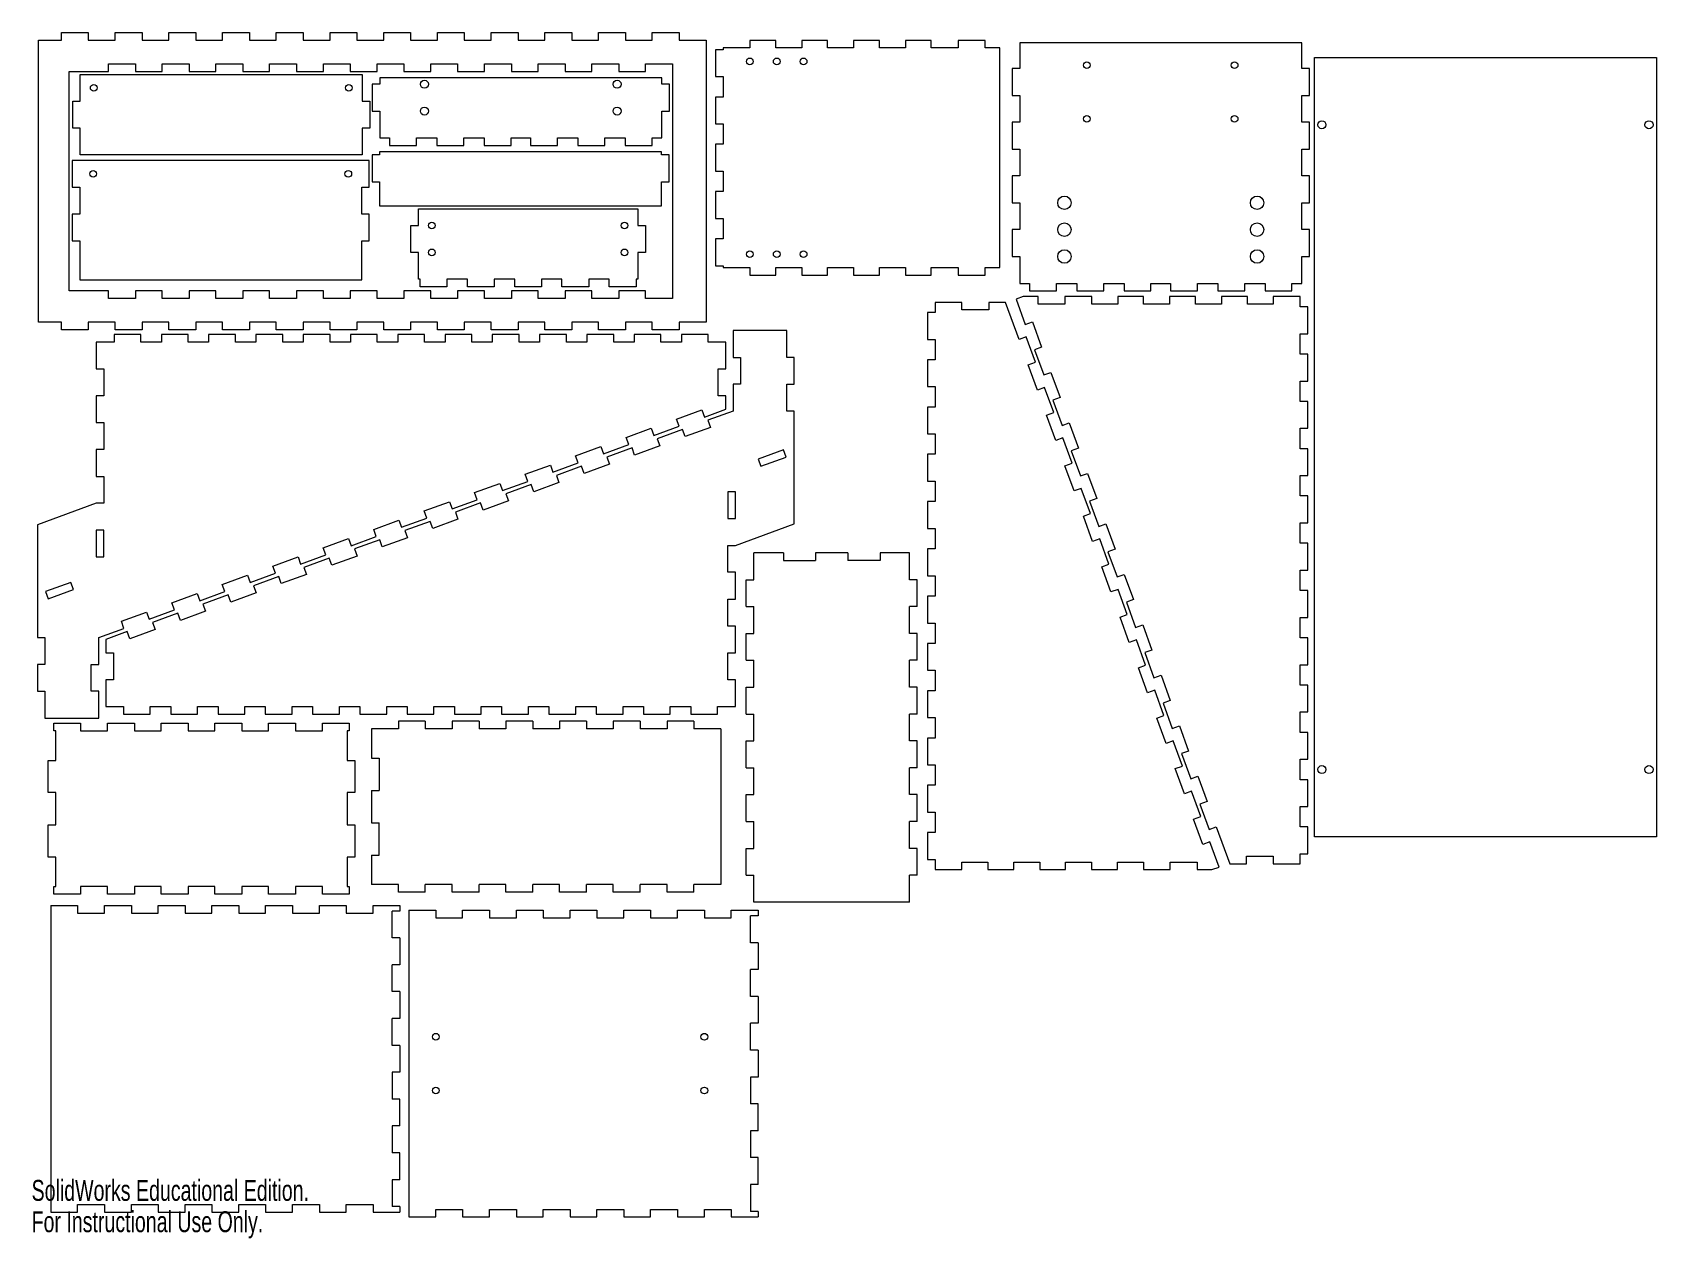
# Model space of a CAD drawing. Header units: millimetres. Extents: x 0 to 605, y 0 to 449.
import ezdxf

# ---------------------------------------------------------------- set-up
doc = ezdxf.new("R2010")
doc.units = ezdxf.units.MM
doc.styles.add('SLDTEXTSTYLE0', font='TXT', dxfattribs={"width": 0.7})

msp = doc.modelspace()

# ---------------------------------------------------------------- linework, layer by layer
at = {"color": 1, "linetype": 'Continuous', "lineweight": 0}
for p, q in [((11.11, 446), (11.11, 448.83)), ((11.11, 448.83), (21.11, 448.83)), ((21.11, 448.83), (21.11, 446)), ((31.11, 446), (31.11, 448.83)), ((31.11, 448.83), (41.11, 448.83)), ((41.11, 448.83), (41.11, 446)), ((51.11, 446), (51.11, 448.83)), ((51.11, 448.83), (61.11, 448.83)), ((61.11, 448.83), (61.11, 446)), ((71.11, 446), (71.11, 448.83)), ((71.11, 448.83), (81.11, 448.83)), ((81.11, 448.83), (81.11, 446)), ((91.11, 446), (91.11, 448.83)), ((91.11, 448.83), (101.11, 448.83)), ((101.11, 448.83), (101.11, 446)), ((111.11, 446), (111.11, 448.83)), ((111.11, 448.83), (121.11, 448.83)), ((121.11, 448.83), (121.11, 446)), ((131.11, 446), (131.11, 448.83)), ((131.11, 448.83), (141.11, 448.83)), ((141.11, 448.83), (141.11, 446)), ((151.11, 446), (151.11, 448.83)), ((151.11, 448.83), (161.11, 448.83)), ((161.11, 448.83), (161.11, 446)), ((171.11, 446), (171.11, 448.83)), ((171.11, 448.83), (181.11, 448.83)), ((181.11, 448.83), (181.11, 446)), ((191.11, 446), (191.11, 448.83)), ((191.11, 448.83), (201.11, 448.83)), ((201.11, 448.83), (201.11, 446)), ((211.11, 446), (211.11, 448.83)), ((211.11, 448.83), (221.11, 448.83)), ((221.11, 448.83), (221.11, 446)), ((231.11, 448.83), (241.11, 448.83)), ((231.11, 446), (231.11, 448.83)), ((241.11, 448.83), (241.11, 446)), ((2.59, 341), (2.59, 446)), ((2.59, 446), (11.11, 446)), ((21.11, 446), (31.11, 446)), ((41.11, 446), (51.11, 446)), ((61.11, 446), (71.11, 446)), ((81.11, 446), (91.11, 446)), ((101.11, 446), (111.11, 446)), ((121.11, 446), (131.11, 446)), ((141.11, 446), (151.11, 446)), ((161.11, 446), (171.11, 446)), ((181.11, 446), (191.11, 446)), ((201.11, 446), (211.11, 446)), ((221.11, 446), (231.11, 446)), ((241.11, 446), (251.11, 446)), ((251.11, 446), (251.11, 341)), ((254.61, 442.41), (254.61, 432.41)), ((257.44, 442.41), (254.61, 442.41)), ((257.44, 443.08), (257.44, 442.41)), ((267.44, 443.08), (257.44, 443.08)), ((267.44, 445.91), (267.44, 443.08)), ((277.09, 445.91), (267.44, 445.91)), ((277.09, 443.08), (277.09, 445.91)), ((286.75, 443.08), (277.09, 443.08)), ((286.75, 445.91), (286.75, 443.08)), ((296.4, 445.91), (286.75, 445.91)), ((296.4, 443.08), (296.4, 445.91)), ((306.05, 443.08), (296.4, 443.08)), ((306.05, 445.91), (306.05, 443.08)), ((315.7, 445.91), (306.05, 445.91)), ((315.7, 443.08), (315.7, 445.91)), ((325.35, 443.08), (315.7, 443.08)), ((325.35, 445.91), (325.35, 443.08)), ((335, 445.91), (325.35, 445.91)), ((335, 443.08), (335, 445.91)), ((345, 443.08), (335, 443.08)), ((355, 445.91), (345, 445.91)), ((345, 445.91), (345, 443.08)), ((355, 443.08), (355, 445.91)), ((360.52, 443.08), (355, 443.08)), ((360.52, 361.34), (360.52, 443.08)), ((367.92, 444.94), (367.92, 435.44)), ((472.92, 444.94), (367.92, 444.94)), ((472.92, 435.44), (472.92, 444.94)), ((28.64, 437.2), (38.64, 437.2)), ((28.64, 434.37), (28.64, 437.2)), ((38.64, 437.2), (38.64, 434.37)), ((48.64, 437.2), (58.64, 437.2)), ((48.64, 434.37), (48.64, 437.2)), ((58.64, 437.2), (58.64, 434.37)), ((68.64, 437.2), (78.64, 437.2)), ((68.64, 434.37), (68.64, 437.2)), ((78.64, 437.2), (78.64, 434.37)), ((88.64, 437.2), (98.64, 437.2)), ((88.64, 434.37), (88.64, 437.2)), ((98.64, 437.2), (98.64, 434.37)), ((108.64, 437.2), (118.64, 437.2)), ((108.64, 434.37), (108.64, 437.2)), ((118.64, 437.2), (118.64, 434.37)), ((128.64, 437.2), (138.64, 437.2)), ((128.64, 434.37), (128.64, 437.2)), ((138.64, 437.2), (138.64, 434.37)), ((148.64, 437.2), (158.64, 437.2)), ((148.64, 434.37), (148.64, 437.2)), ((158.64, 437.2), (158.64, 434.37)), ((168.64, 437.2), (178.64, 437.2)), ((168.64, 434.37), (168.64, 437.2)), ((178.64, 437.2), (178.64, 434.37)), ((188.64, 437.2), (198.64, 437.2)), ((188.64, 434.37), (188.64, 437.2)), ((198.64, 437.2), (198.64, 434.37)), ((208.64, 437.2), (218.64, 437.2)), ((208.64, 434.37), (208.64, 437.2)), ((218.64, 437.2), (218.64, 434.37)), ((228.64, 437.2), (238.64, 437.2)), ((228.64, 434.37), (228.64, 437.2)), ((238.64, 437.2), (238.64, 349.8)), ((365.09, 435.44), (365.09, 425.44)), ((367.92, 435.44), (365.09, 435.44)), ((475.75, 435.44), (472.92, 435.44)), ((475.75, 425.44), (475.75, 435.44)), ((477.61, 149.47), (477.61, 439.47)), ((477.61, 439.47), (605.01, 439.47)), ((605.01, 439.47), (605.01, 149.47)), ((13.93, 434.37), (28.64, 434.37)), ((13.93, 352.63), (13.93, 434.37)), ((18.13, 423.24), (18.13, 433.24)), ((18.13, 433.24), (123.13, 433.24)), ((38.64, 434.37), (48.64, 434.37)), ((58.64, 434.37), (68.64, 434.37)), ((78.64, 434.37), (88.64, 434.37)), ((98.64, 434.37), (108.64, 434.37)), ((118.64, 434.37), (128.64, 434.37)), ((123.13, 433.24), (123.13, 423.24)), ((126.82, 429.58), (126.82, 419.58)), ((129.65, 429.58), (126.82, 429.58)), ((129.65, 431.92), (129.65, 429.58)), ((234.65, 431.92), (129.65, 431.92)), ((138.64, 434.37), (148.64, 434.37)), ((158.64, 434.37), (168.64, 434.37)), ((178.64, 434.37), (188.64, 434.37)), ((198.64, 434.37), (208.64, 434.37)), ((218.64, 434.37), (228.64, 434.37)), ((234.65, 429.58), (234.65, 431.92)), ((237.48, 429.58), (234.65, 429.58)), ((237.48, 419.58), (237.48, 429.58)), ((254.61, 432.41), (257.44, 432.41)), ((257.44, 432.41), (257.44, 424.81)), ((254.61, 424.81), (254.61, 414.81)), ((257.44, 424.81), (254.61, 424.81)), ((365.09, 425.44), (367.92, 425.44)), ((367.92, 425.44), (367.92, 415.44)), ((472.92, 425.44), (475.75, 425.44)), ((472.92, 415.44), (472.92, 425.44)), ((15.3, 413.24), (15.3, 423.24)), ((15.3, 423.24), (18.13, 423.24)), ((123.13, 423.24), (125.96, 423.24)), ((125.96, 423.24), (125.96, 413.24)), ((126.82, 419.58), (129.65, 419.58)), ((129.65, 419.58), (129.65, 409.58)), ((234.65, 419.58), (237.48, 419.58)), ((234.65, 409.58), (234.65, 419.58)), ((18.13, 413.24), (15.3, 413.24)), ((18.13, 403.24), (18.13, 413.24)), ((125.96, 413.24), (123.13, 413.24)), ((123.13, 413.24), (123.13, 403.24)), ((254.61, 414.81), (257.44, 414.81)), ((257.44, 414.81), (257.44, 407.21)), ((365.09, 415.44), (365.09, 405.44)), ((367.92, 415.44), (365.09, 415.44)), ((475.75, 415.44), (472.92, 415.44)), ((475.75, 405.44), (475.75, 415.44)), ((129.65, 409.58), (133.3, 409.58)), ((133.3, 409.58), (133.3, 406.75)), ((133.3, 406.75), (143.3, 406.75)), ((143.3, 409.58), (150.9, 409.58)), ((143.3, 406.75), (143.3, 409.58)), ((150.9, 409.58), (150.9, 406.75)), ((150.9, 406.75), (160.9, 406.75)), ((160.9, 409.58), (168.5, 409.58)), ((160.9, 406.75), (160.9, 409.58)), ((168.5, 409.58), (168.5, 406.75)), ((168.5, 406.75), (178.5, 406.75)), ((178.5, 409.58), (185.8, 409.58)), ((178.5, 406.75), (178.5, 409.58)), ((185.8, 409.58), (185.8, 406.75)), ((185.8, 406.75), (195.8, 406.75)), ((195.8, 409.58), (203.4, 409.58)), ((195.8, 406.75), (195.8, 409.58)), ((203.4, 409.58), (203.4, 406.75)), ((203.4, 406.75), (213.4, 406.75)), ((213.4, 409.58), (221, 409.58)), ((213.4, 406.75), (213.4, 409.58)), ((221, 409.58), (221, 406.75)), ((221, 406.75), (231, 406.75)), ((231, 406.75), (231, 409.58)), ((231, 409.58), (234.65, 409.58)), ((257.44, 407.21), (254.61, 407.21)), ((254.61, 407.21), (254.61, 397.21)), ((365.09, 405.44), (367.92, 405.44)), ((367.92, 405.44), (367.92, 395.44)), ((472.92, 405.44), (475.75, 405.44)), ((472.92, 395.44), (472.92, 405.44)), ((15.09, 401.24), (15.09, 391.24)), ((125.75, 401.24), (15.09, 401.24)), ((123.13, 403.24), (18.13, 403.24)), ((125.75, 391.24), (125.75, 401.24)), ((126.76, 403.27), (126.76, 393.27)), ((129.59, 403.27), (126.76, 403.27)), ((129.59, 404.37), (129.59, 403.27)), ((234.59, 404.37), (129.59, 404.37)), ((234.59, 403.27), (234.59, 404.37)), ((237.42, 403.27), (234.59, 403.27)), ((237.42, 393.27), (237.42, 403.27)), ((126.76, 393.27), (129.59, 393.27)), ((129.59, 393.27), (129.59, 384.32)), ((234.59, 384.32), (234.59, 393.27)), ((234.59, 393.27), (237.42, 393.27)), ((254.61, 397.21), (257.44, 397.21)), ((257.44, 397.21), (257.44, 389.61)), ((365.09, 395.44), (365.09, 385.44)), ((367.92, 395.44), (365.09, 395.44)), ((475.75, 395.44), (472.92, 395.44)), ((475.75, 385.44), (475.75, 395.44)), ((15.09, 391.24), (17.92, 391.24)), ((17.92, 391.24), (17.92, 381.24)), ((122.92, 391.24), (125.75, 391.24)), ((122.92, 381.24), (122.92, 391.24)), ((254.61, 389.61), (254.61, 379.61)), ((257.44, 389.61), (254.61, 389.61)), ((15.09, 381.24), (15.09, 371.24)), ((17.92, 381.24), (15.09, 381.24)), ((125.75, 381.24), (122.92, 381.24)), ((125.75, 371.24), (125.75, 381.24)), ((129.59, 384.32), (234.59, 384.32)), ((144, 376.97), (144, 383.19)), ((144, 383.19), (225.74, 383.19)), ((225.74, 383.19), (225.74, 376.97)), ((365.09, 385.44), (367.92, 385.44)), ((367.92, 385.44), (367.92, 375.44)), ((472.92, 385.44), (475.75, 385.44)), ((472.92, 375.44), (472.92, 385.44)), ((141.17, 366.97), (141.17, 376.97)), ((141.17, 376.97), (144, 376.97)), ((225.74, 376.97), (228.57, 376.97)), ((228.57, 376.97), (228.57, 366.97)), ((254.61, 379.61), (257.44, 379.61)), ((257.44, 379.61), (257.44, 372.01)), ((365.09, 375.44), (365.09, 365.44)), ((367.92, 375.44), (365.09, 375.44)), ((475.75, 375.44), (472.92, 375.44)), ((475.75, 365.44), (475.75, 375.44)), ((15.09, 371.24), (17.92, 371.24)), ((17.92, 371.24), (17.92, 356.81)), ((122.92, 356.81), (122.92, 371.24)), ((122.92, 371.24), (125.75, 371.24)), ((254.61, 372.01), (254.61, 362.01)), ((257.44, 372.01), (254.61, 372.01)), ((144, 366.97), (141.17, 366.97)), ((144, 356.97), (144, 366.97)), ((228.57, 366.97), (225.74, 366.97)), ((225.74, 366.97), (225.74, 356.97)), ((365.09, 365.44), (367.92, 365.44)), ((367.92, 365.44), (367.92, 355.44)), ((472.92, 355.44), (472.92, 365.44)), ((472.92, 365.44), (475.75, 365.44)), ((17.92, 356.81), (122.92, 356.81)), ((144.67, 356.97), (144, 356.97)), ((144.67, 354.14), (144.67, 356.97)), ((162.27, 356.97), (154.67, 356.97)), ((154.67, 356.97), (154.67, 354.14)), ((162.27, 354.14), (162.27, 356.97)), ((179.87, 356.97), (172.27, 356.97)), ((172.27, 356.97), (172.27, 354.14)), ((179.87, 354.14), (179.87, 356.97)), ((197.47, 356.97), (189.87, 356.97)), ((189.87, 356.97), (189.87, 354.14)), ((197.47, 354.14), (197.47, 356.97)), ((215.07, 356.97), (207.47, 356.97)), ((207.47, 356.97), (207.47, 354.14)), ((215.07, 354.14), (215.07, 356.97)), ((225.74, 356.97), (225.07, 356.97)), ((225.07, 356.97), (225.07, 354.14)), ((254.61, 362.01), (257.44, 362.01)), ((257.44, 362.01), (257.44, 361.34)), ((257.44, 361.34), (267.44, 361.34)), ((267.44, 361.34), (267.44, 358.51)), ((267.44, 358.51), (277.09, 358.51)), ((277.09, 361.34), (286.75, 361.34)), ((277.09, 358.51), (277.09, 361.34)), ((286.75, 361.34), (286.75, 358.51)), ((286.75, 358.51), (296.4, 358.51)), ((296.4, 361.34), (306.05, 361.34)), ((296.4, 358.51), (296.4, 361.34)), ((306.05, 361.34), (306.05, 358.51)), ((306.05, 358.51), (315.7, 358.51)), ((315.7, 361.34), (325.35, 361.34)), ((315.7, 358.51), (315.7, 361.34)), ((325.35, 361.34), (325.35, 358.51)), ((325.35, 358.51), (335, 358.51)), ((335, 361.34), (345, 361.34)), ((335, 358.51), (335, 361.34)), ((345, 361.34), (345, 358.51)), ((345, 358.51), (355, 358.51)), ((355, 361.34), (360.52, 361.34)), ((355, 358.51), (355, 361.34)), ((28.64, 352.63), (13.93, 352.63)), ((28.64, 349.8), (28.64, 352.63)), ((38.64, 352.63), (38.64, 349.8)), ((48.64, 352.63), (38.64, 352.63)), ((48.64, 349.8), (48.64, 352.63)), ((58.64, 352.63), (58.64, 349.8)), ((68.64, 352.63), (58.64, 352.63)), ((68.64, 349.8), (68.64, 352.63)), ((78.64, 352.63), (78.64, 349.8)), ((88.64, 352.63), (78.64, 352.63)), ((88.64, 349.8), (88.64, 352.63)), ((98.64, 352.63), (98.64, 349.8)), ((108.64, 352.63), (98.64, 352.63)), ((108.64, 349.8), (108.64, 352.63)), ((118.64, 352.63), (118.64, 349.8)), ((128.64, 352.63), (118.64, 352.63)), ((128.64, 349.8), (128.64, 352.63)), ((138.64, 352.63), (138.64, 349.8)), ((148.64, 352.63), (138.64, 352.63)), ((154.67, 354.14), (144.67, 354.14)), ((148.64, 349.8), (148.64, 352.63)), ((158.64, 352.63), (158.64, 349.8)), ((168.64, 352.63), (158.64, 352.63)), ((172.27, 354.14), (162.27, 354.14)), ((168.64, 349.8), (168.64, 352.63)), ((178.64, 352.63), (178.64, 349.8)), ((188.64, 352.63), (178.64, 352.63)), ((189.87, 354.14), (179.87, 354.14)), ((188.64, 349.8), (188.64, 352.63)), ((207.47, 354.14), (197.47, 354.14)), ((198.64, 352.63), (198.64, 349.8)), ((208.64, 352.63), (198.64, 352.63)), ((208.64, 349.8), (208.64, 352.63)), ((225.07, 354.14), (215.07, 354.14)), ((218.64, 352.63), (218.64, 349.8)), ((228.64, 352.63), (218.64, 352.63)), ((228.64, 349.8), (228.64, 352.63)), ((367.92, 355.44), (371.57, 355.44)), ((371.57, 355.44), (371.57, 352.61)), ((371.57, 352.61), (381.57, 352.61)), ((381.57, 355.44), (389.17, 355.44)), ((381.57, 352.61), (381.57, 355.44)), ((389.17, 355.44), (389.17, 352.61)), ((389.17, 352.61), (399.17, 352.61)), ((399.17, 355.44), (406.77, 355.44)), ((399.17, 352.61), (399.17, 355.44)), ((406.77, 355.44), (406.77, 352.61)), ((406.77, 352.61), (416.77, 352.61)), ((416.77, 355.44), (424.07, 355.44)), ((416.77, 352.61), (416.77, 355.44)), ((424.07, 355.44), (424.07, 352.61)), ((424.07, 352.61), (434.07, 352.61)), ((434.07, 355.44), (441.67, 355.44)), ((434.07, 352.61), (434.07, 355.44)), ((441.67, 355.44), (441.67, 352.61)), ((441.67, 352.61), (451.67, 352.61)), ((451.67, 355.44), (459.27, 355.44)), ((451.67, 352.61), (451.67, 355.44)), ((459.27, 355.44), (459.27, 352.61)), ((459.27, 352.61), (469.27, 352.61)), ((469.27, 355.44), (472.92, 355.44)), ((469.27, 352.61), (469.27, 355.44)), ((38.64, 349.8), (28.64, 349.8)), ((58.64, 349.8), (48.64, 349.8)), ((78.64, 349.8), (68.64, 349.8)), ((98.64, 349.8), (88.64, 349.8)), ((118.64, 349.8), (108.64, 349.8)), ((138.64, 349.8), (128.64, 349.8)), ((158.64, 349.8), (148.64, 349.8)), ((178.64, 349.8), (168.64, 349.8)), ((198.64, 349.8), (188.64, 349.8)), ((218.64, 349.8), (208.64, 349.8)), ((238.64, 349.8), (228.64, 349.8)), ((336.41, 348.37), (336.41, 344.61)), ((346.41, 348.37), (336.41, 348.37)), ((346.41, 345.54), (346.41, 348.37)), ((356.41, 345.54), (346.41, 345.54)), ((356.41, 348.37), (356.41, 345.54)), ((362.63, 348.37), (356.41, 348.37)), ((367.66, 334.55), (362.63, 348.37)), ((369.24, 350.5), (366.58, 349.53)), ((366.58, 349.53), (370, 340.14)), ((374.76, 350.5), (369.24, 350.5)), ((374.76, 347.67), (374.76, 350.5)), ((384.76, 347.67), (374.76, 347.67)), ((384.76, 350.5), (384.76, 347.67)), ((394.76, 350.5), (384.76, 350.5)), ((394.76, 347.67), (394.76, 350.5)), ((404.41, 347.67), (394.76, 347.67)), ((404.41, 350.5), (404.41, 347.67)), ((414.06, 350.5), (404.41, 350.5)), ((414.06, 347.67), (414.06, 350.5)), ((423.71, 347.67), (414.06, 347.67)), ((423.71, 350.5), (423.71, 347.67)), ((433.36, 350.5), (423.71, 350.5)), ((433.36, 347.67), (433.36, 350.5)), ((443.02, 347.67), (433.36, 347.67)), ((443.02, 350.5), (443.02, 347.67)), ((452.67, 350.5), (443.02, 350.5)), ((452.67, 347.67), (452.67, 350.5)), ((462.32, 347.67), (452.67, 347.67)), ((462.32, 350.5), (462.32, 347.67)), ((472.32, 350.5), (462.32, 350.5)), ((472.32, 346.7), (472.32, 350.5)), ((475.15, 346.7), (472.32, 346.7)), ((475.15, 336.7), (475.15, 346.7)), ((11.11, 341), (2.59, 341)), ((11.11, 338.17), (11.11, 341)), ((31.11, 341), (21.11, 341)), ((21.11, 341), (21.11, 338.17)), ((31.11, 338.17), (31.11, 341)), ((51.11, 341), (41.11, 341)), ((41.11, 341), (41.11, 338.17)), ((51.11, 338.17), (51.11, 341)), ((71.11, 341), (61.11, 341)), ((61.11, 341), (61.11, 338.17)), ((71.11, 338.17), (71.11, 341)), ((91.11, 341), (81.11, 341)), ((81.11, 341), (81.11, 338.17)), ((91.11, 338.17), (91.11, 341)), ((111.11, 341), (101.11, 341)), ((101.11, 341), (101.11, 338.17)), ((111.11, 338.17), (111.11, 341)), ((131.11, 341), (121.11, 341)), ((121.11, 341), (121.11, 338.17)), ((131.11, 338.17), (131.11, 341)), ((151.11, 341), (141.11, 341)), ((141.11, 341), (141.11, 338.17)), ((151.11, 338.17), (151.11, 341)), ((171.11, 341), (161.11, 341)), ((161.11, 341), (161.11, 338.17)), ((171.11, 338.17), (171.11, 341)), ((191.11, 341), (181.11, 341)), ((181.11, 341), (181.11, 338.17)), ((191.11, 338.17), (191.11, 341)), ((211.11, 341), (201.11, 341)), ((201.11, 341), (201.11, 338.17)), ((211.11, 338.17), (211.11, 341)), ((231.11, 341), (221.11, 341)), ((221.11, 341), (221.11, 338.17)), ((231.11, 338.17), (231.11, 341)), ((251.11, 341), (241.11, 341)), ((241.11, 341), (241.11, 338.17)), ((333.58, 344.61), (333.58, 334.61)), ((336.41, 344.61), (333.58, 344.61)), ((370, 340.14), (372.66, 341.1)), ((372.66, 341.1), (376.08, 331.71)), ((21.11, 338.17), (11.11, 338.17)), ((24.1, 333.6), (24.1, 323.6)), ((30.73, 333.6), (24.1, 333.6)), ((30.73, 336.43), (30.73, 333.6)), ((40.73, 336.43), (30.73, 336.43)), ((41.11, 338.17), (31.11, 338.17)), ((40.73, 333.6), (40.73, 336.43)), ((48.33, 333.6), (40.73, 333.6)), ((48.33, 336.43), (48.33, 333.6)), ((58.33, 336.43), (48.33, 336.43)), ((61.11, 338.17), (51.11, 338.17)), ((58.33, 333.6), (58.33, 336.43)), ((65.93, 333.6), (58.33, 333.6)), ((65.93, 336.43), (65.93, 333.6)), ((75.93, 336.43), (65.93, 336.43)), ((81.11, 338.17), (71.11, 338.17)), ((75.93, 333.6), (75.93, 336.43)), ((83.53, 333.6), (75.93, 333.6)), ((83.53, 336.43), (83.53, 333.6)), ((93.53, 336.43), (83.53, 336.43)), ((101.11, 338.17), (91.11, 338.17)), ((93.53, 333.6), (93.53, 336.43)), ((101.13, 333.6), (93.53, 333.6)), ((101.13, 336.43), (101.13, 333.6)), ((111.13, 336.43), (101.13, 336.43)), ((121.11, 338.17), (111.11, 338.17)), ((111.13, 333.6), (111.13, 336.43)), ((118.73, 333.6), (111.13, 333.6)), ((118.73, 336.43), (118.73, 333.6)), ((128.73, 336.43), (118.73, 336.43)), ((128.73, 333.6), (128.73, 336.43)), ((136.33, 333.6), (128.73, 333.6)), ((141.11, 338.17), (131.11, 338.17)), ((136.33, 336.43), (136.33, 333.6)), ((146.33, 336.43), (136.33, 336.43)), ((146.33, 333.6), (146.33, 336.43)), ((153.93, 333.6), (146.33, 333.6)), ((161.11, 338.17), (151.11, 338.17)), ((153.93, 336.43), (153.93, 333.6)), ((163.93, 336.43), (153.93, 336.43)), ((163.93, 333.6), (163.93, 336.43)), ((171.53, 333.6), (163.93, 333.6)), ((181.11, 338.17), (171.11, 338.17)), ((171.53, 336.43), (171.53, 333.6)), ((181.53, 336.43), (171.53, 336.43)), ((181.53, 333.6), (181.53, 336.43)), ((189.13, 333.6), (181.53, 333.6)), ((189.13, 336.43), (189.13, 333.6)), ((199.13, 336.43), (189.13, 336.43)), ((201.11, 338.17), (191.11, 338.17)), ((199.13, 333.6), (199.13, 336.43)), ((206.73, 333.6), (199.13, 333.6)), ((206.73, 336.43), (206.73, 333.6)), ((216.73, 336.43), (206.73, 336.43)), ((221.11, 338.17), (211.11, 338.17)), ((216.73, 333.6), (216.73, 336.43)), ((224.33, 333.6), (216.73, 333.6)), ((224.33, 336.43), (224.33, 333.6)), ((234.33, 336.43), (224.33, 336.43)), ((241.11, 338.17), (231.11, 338.17)), ((234.33, 333.6), (234.33, 336.43)), ((241.93, 333.6), (234.33, 333.6)), ((241.93, 336.43), (241.93, 333.6)), ((251.93, 336.43), (241.93, 336.43)), ((251.93, 333.6), (251.93, 336.43)), ((258.52, 333.6), (251.93, 333.6)), ((258.52, 323.6), (258.52, 333.6)), ((261.16, 337.89), (261.16, 327.89)), ((281.16, 337.89), (261.16, 337.89)), ((281.16, 327.89), (281.16, 337.89)), ((333.58, 334.61), (336.41, 334.61)), ((336.41, 334.61), (336.41, 327.01)), ((370.32, 335.51), (367.66, 334.55)), ((373.74, 326.12), (370.32, 335.51)), ((472.32, 336.7), (475.15, 336.7)), ((472.32, 329.1), (472.32, 336.7)), ((261.16, 327.89), (263.99, 327.89)), ((263.99, 327.89), (263.99, 317.89)), ((283.99, 327.89), (281.16, 327.89)), ((283.99, 317.89), (283.99, 327.89)), ((333.58, 327.01), (333.58, 317.01)), ((336.41, 327.01), (333.58, 327.01)), ((376.08, 331.71), (373.42, 330.74)), ((373.42, 330.74), (376.84, 321.34)), ((475.15, 329.1), (472.32, 329.1)), ((475.15, 319.1), (475.15, 329.1)), ((24.1, 323.6), (26.93, 323.6)), ((26.93, 323.6), (26.93, 313.6)), ((255.69, 323.6), (258.52, 323.6)), ((255.69, 313.6), (255.69, 323.6)), ((371.08, 325.15), (373.74, 326.12)), ((374.5, 315.75), (371.08, 325.15)), ((376.84, 321.34), (379.5, 322.31)), ((379.5, 322.31), (382.92, 312.91)), ((261.16, 317.89), (261.16, 307.89)), ((263.99, 317.89), (261.16, 317.89)), ((281.16, 317.89), (283.99, 317.89)), ((281.16, 307.89), (281.16, 317.89)), ((333.58, 317.01), (336.41, 317.01)), ((336.41, 317.01), (336.41, 309.41)), ((377.16, 316.72), (374.5, 315.75)), ((380.58, 307.32), (377.16, 316.72)), ((472.32, 319.1), (475.15, 319.1)), ((472.32, 311.5), (472.32, 319.1)), ((24.1, 313.6), (24.1, 303.6)), ((26.93, 313.6), (24.1, 313.6)), ((250.51, 305.68), (258.52, 308.6)), ((258.52, 313.6), (255.69, 313.6)), ((258.52, 308.6), (258.52, 313.6)), ((333.58, 309.41), (333.58, 299.41)), ((336.41, 309.41), (333.58, 309.41)), ((382.92, 312.91), (380.26, 311.95)), ((380.26, 311.95), (383.68, 302.55)), ((475.15, 311.5), (472.32, 311.5)), ((475.15, 301.5), (475.15, 311.5)), ((24.1, 303.6), (26.93, 303.6)), ((26.93, 303.6), (26.93, 293.6)), ((240.15, 304.92), (249.55, 308.34)), ((241.12, 302.26), (240.15, 304.92)), ((249.55, 308.34), (250.51, 305.68)), ((261.16, 307.89), (251.76, 304.47)), ((251.76, 304.47), (252.73, 301.81)), ((283.99, 307.89), (281.16, 307.89)), ((283.99, 265.88), (283.99, 307.89)), ((377.92, 306.36), (380.58, 307.32)), ((381.34, 296.96), (377.92, 306.36)), ((383.68, 302.55), (386.34, 303.52)), ((386.34, 303.52), (389.76, 294.12)), ((221.36, 298.08), (230.75, 301.5)), ((222.32, 295.42), (221.36, 298.08)), ((230.75, 301.5), (231.72, 298.84)), ((231.72, 298.84), (241.12, 302.26)), ((242.36, 301.05), (232.97, 297.63)), ((232.97, 297.63), (233.93, 294.97)), ((243.33, 298.39), (242.36, 301.05)), ((252.73, 301.81), (243.33, 298.39)), ((333.58, 299.41), (336.41, 299.41)), ((336.41, 299.41), (336.41, 291.81)), ((384, 297.93), (381.34, 296.96)), ((387.42, 288.53), (384, 297.93)), ((472.32, 301.5), (475.15, 301.5)), ((472.32, 293.9), (472.32, 301.5)), ((24.1, 293.6), (24.1, 283.6)), ((26.93, 293.6), (24.1, 293.6)), ((202.56, 291.24), (211.96, 294.66)), ((203.53, 288.58), (202.56, 291.24)), ((211.96, 294.66), (212.93, 292)), ((212.93, 292), (222.32, 295.42)), ((223.57, 294.21), (214.17, 290.79)), ((214.17, 290.79), (215.14, 288.13)), ((224.54, 291.55), (223.57, 294.21)), ((233.93, 294.97), (224.54, 291.55)), ((333.58, 291.81), (333.58, 281.81)), ((336.41, 291.81), (333.58, 291.81)), ((389.76, 294.12), (387.1, 293.15)), ((387.1, 293.15), (390.52, 283.75)), ((475.15, 293.9), (472.32, 293.9)), ((475.15, 283.9), (475.15, 293.9)), ((183.77, 284.4), (193.17, 287.82)), ((184.74, 281.74), (183.77, 284.4)), ((193.17, 287.82), (194.13, 285.16)), ((194.13, 285.16), (203.53, 288.58)), ((204.78, 287.37), (195.38, 283.95)), ((205.74, 284.71), (204.78, 287.37)), ((215.14, 288.13), (205.74, 284.71)), ((384.76, 287.56), (387.42, 288.53)), ((388.18, 278.17), (384.76, 287.56)), ((390.52, 283.75), (393.18, 284.72)), ((393.18, 284.72), (396.6, 275.33)), ((24.1, 283.6), (26.93, 283.6)), ((26.93, 283.6), (26.93, 273.6)), ((164.97, 277.56), (174.37, 280.98)), ((174.37, 280.98), (175.34, 278.32)), ((175.34, 278.32), (184.74, 281.74)), ((185.98, 280.53), (176.58, 277.11)), ((186.95, 277.87), (185.98, 280.53)), ((196.35, 281.29), (186.95, 277.87)), ((195.38, 283.95), (196.35, 281.29)), ((333.58, 281.81), (336.41, 281.81)), ((336.41, 281.81), (336.41, 274.21)), ((390.84, 279.13), (388.18, 278.17)), ((394.26, 269.74), (390.84, 279.13)), ((472.32, 283.9), (475.15, 283.9)), ((472.32, 276.3), (472.32, 283.9)), ((24.1, 273.6), (2.16, 265.61)), ((26.93, 273.6), (24.1, 273.6)), ((146.18, 270.72), (155.58, 274.14)), ((155.58, 274.14), (156.55, 271.48)), ((156.55, 271.48), (165.94, 274.9)), ((167.19, 273.69), (157.79, 270.27)), ((165.94, 274.9), (164.97, 277.56)), ((168.16, 271.03), (167.19, 273.69)), ((177.55, 274.45), (168.16, 271.03)), ((176.58, 277.11), (177.55, 274.45)), ((333.58, 274.21), (333.58, 264.21)), ((336.41, 274.21), (333.58, 274.21)), ((396.6, 275.33), (393.94, 274.36)), ((393.94, 274.36), (397.36, 264.96)), ((475.15, 276.3), (472.32, 276.3)), ((475.15, 266.3), (475.15, 276.3)), ((127.39, 263.88), (136.78, 267.3)), ((136.78, 267.3), (137.75, 264.64)), ((137.75, 264.64), (147.15, 268.06)), ((148.39, 266.85), (139, 263.43)), ((147.15, 268.06), (146.18, 270.72)), ((149.36, 264.19), (148.39, 266.85)), ((158.76, 267.61), (149.36, 264.19)), ((157.79, 270.27), (158.76, 267.61)), ((391.6, 268.77), (394.26, 269.74)), ((395.02, 259.37), (391.6, 268.77)), ((472.32, 266.3), (475.15, 266.3)), ((472.32, 258.7), (472.32, 266.3)), ((2.16, 265.61), (2.16, 223.6)), ((108.59, 257.04), (117.99, 260.46)), ((117.99, 260.46), (118.96, 257.8)), ((118.96, 257.8), (128.35, 261.22)), ((128.35, 261.22), (127.39, 263.88)), ((139.96, 260.77), (130.57, 257.35)), ((139, 263.43), (139.96, 260.77)), ((262.04, 257.89), (283.99, 265.88)), ((333.58, 264.21), (336.41, 264.21)), ((336.41, 264.21), (336.41, 256.61)), ((397.68, 260.34), (395.02, 259.37)), ((397.36, 264.96), (400.02, 265.93)), ((401.1, 250.94), (397.68, 260.34)), ((400.02, 265.93), (403.44, 256.53)), ((100.16, 250.96), (109.56, 254.38)), ((109.56, 254.38), (108.59, 257.04)), ((129.6, 260.01), (120.2, 256.59)), ((120.2, 256.59), (121.17, 253.93)), ((130.57, 257.35), (129.6, 260.01)), ((259.21, 257.89), (262.04, 257.89)), ((259.21, 247.89), (259.21, 257.89)), ((279.92, 255.13), (268.92, 255.13)), ((268.92, 245.13), (268.92, 255.13)), ((279.92, 255.13), (279.92, 252.3)), ((291.92, 255.13), (291.92, 252.3)), ((303.92, 255.13), (291.92, 255.13)), ((303.92, 255.13), (303.92, 252.3)), ((326.91, 255.13), (315.92, 255.13)), ((315.92, 255.13), (315.92, 252.3)), ((326.91, 245.13), (326.91, 255.13)), ((333.58, 256.61), (333.58, 246.61)), ((336.41, 256.61), (333.58, 256.61)), ((403.44, 256.53), (400.78, 255.56)), ((400.78, 255.56), (404.2, 246.17)), ((475.15, 258.7), (472.32, 258.7)), ((475.15, 248.7), (475.15, 258.7)), ((89.8, 250.2), (99.2, 253.62)), ((90.77, 247.54), (89.8, 250.2)), ((99.2, 253.62), (100.16, 250.96)), ((110.81, 253.16), (101.41, 249.74)), ((101.41, 249.74), (102.38, 247.09)), ((111.77, 250.51), (110.81, 253.16)), ((121.17, 253.93), (111.77, 250.51)), ((279.92, 252.3), (291.92, 252.3)), ((315.92, 252.3), (303.92, 252.3)), ((398.44, 249.97), (401.1, 250.94)), ((401.86, 240.58), (398.44, 249.97)), ((472.32, 248.7), (475.15, 248.7)), ((472.32, 241.1), (472.32, 248.7)), ((71.01, 243.36), (80.4, 246.78)), ((71.97, 240.7), (71.01, 243.36)), ((80.4, 246.78), (81.37, 244.12)), ((81.37, 244.12), (90.77, 247.54)), ((92.01, 246.32), (82.62, 242.9)), ((82.62, 242.9), (83.58, 240.25)), ((92.98, 243.67), (92.01, 246.32)), ((102.38, 247.09), (92.98, 243.67)), ((262.04, 247.89), (259.21, 247.89)), ((262.04, 237.89), (262.04, 247.89)), ((266.09, 245.13), (268.92, 245.13)), ((266.09, 235.13), (266.09, 245.13)), ((329.74, 245.13), (326.91, 245.13)), ((329.74, 235.13), (329.74, 245.13)), ((333.58, 246.61), (336.41, 246.61)), ((336.41, 246.61), (336.41, 239.01)), ((404.2, 246.17), (406.86, 247.13)), ((406.86, 247.13), (410.28, 237.74)), ((52.21, 236.52), (61.61, 239.94)), ((53.18, 233.86), (52.21, 236.52)), ((61.61, 239.94), (62.58, 237.28)), ((62.58, 237.28), (71.97, 240.7)), ((73.22, 239.48), (63.82, 236.06)), ((63.82, 236.06), (64.79, 233.4)), ((74.19, 236.82), (73.22, 239.48)), ((83.58, 240.25), (74.19, 236.82)), ((259.21, 237.89), (262.04, 237.89)), ((259.21, 227.89), (259.21, 237.89)), ((333.58, 239.01), (333.58, 229.01)), ((336.41, 239.01), (333.58, 239.01)), ((404.52, 241.55), (401.86, 240.58)), ((407.94, 232.15), (404.52, 241.55)), ((410.28, 237.74), (407.62, 236.77)), ((407.62, 236.77), (411.04, 227.37)), ((475.15, 241.1), (472.32, 241.1)), ((475.15, 231.1), (475.15, 241.1)), ((33.42, 229.68), (42.81, 233.1)), ((42.81, 233.1), (43.78, 230.44)), ((43.78, 230.44), (53.18, 233.86)), ((54.42, 232.64), (45.03, 229.22)), ((55.39, 229.98), (54.42, 232.64)), ((64.79, 233.4), (55.39, 229.98)), ((266.09, 235.13), (268.92, 235.13)), ((268.92, 225.13), (268.92, 235.13)), ((326.91, 225.13), (326.91, 235.13)), ((329.74, 235.13), (326.91, 235.13)), ((405.28, 231.18), (407.94, 232.15)), ((408.7, 221.78), (405.28, 231.18)), ((472.32, 231.1), (475.15, 231.1)), ((472.32, 223.5), (472.32, 231.1)), ((24.99, 223.6), (34.39, 227.02)), ((35.63, 225.8), (27.62, 222.89)), ((34.39, 227.02), (33.42, 229.68)), ((36.6, 223.14), (35.63, 225.8)), ((46, 226.56), (36.6, 223.14)), ((45.03, 229.22), (46, 226.56)), ((262.04, 227.89), (259.21, 227.89)), ((262.04, 217.89), (262.04, 227.89)), ((266.09, 225.13), (268.92, 225.13)), ((266.09, 215.13), (266.09, 225.13)), ((329.74, 225.13), (326.91, 225.13)), ((329.74, 215.13), (329.74, 225.13)), ((333.58, 229.01), (336.41, 229.01)), ((336.41, 229.01), (336.41, 221.41)), ((411.04, 227.37), (413.7, 228.34)), ((413.7, 228.34), (417.12, 218.94)), ((2.16, 223.6), (4.99, 223.6)), ((4.99, 223.6), (4.99, 213.6)), ((24.99, 213.6), (24.99, 223.6)), ((27.62, 222.89), (27.62, 217.89)), ((27.62, 217.89), (30.45, 217.89)), ((30.45, 217.89), (30.45, 207.89)), ((259.21, 217.89), (262.04, 217.89)), ((259.21, 207.89), (259.21, 217.89)), ((333.58, 221.41), (333.58, 211.41)), ((336.41, 221.41), (333.58, 221.41)), ((411.36, 222.75), (408.7, 221.78)), ((414.78, 213.35), (411.36, 222.75)), ((417.12, 218.94), (414.47, 217.98)), ((414.47, 217.98), (417.89, 208.58)), ((475.15, 223.5), (472.32, 223.5)), ((475.15, 213.5), (475.15, 223.5)), ((2.16, 213.6), (2.16, 203.6)), ((4.99, 213.6), (2.16, 213.6)), ((22.16, 213.6), (24.99, 213.6)), ((22.16, 203.6), (22.16, 213.6)), ((266.09, 215.13), (268.92, 215.13)), ((268.92, 205.13), (268.92, 215.13)), ((326.91, 205.13), (326.91, 215.13)), ((329.74, 215.13), (326.91, 215.13)), ((412.12, 212.39), (414.78, 213.35)), ((415.54, 202.99), (412.12, 212.39)), ((472.32, 213.5), (475.15, 213.5)), ((472.32, 205.9), (472.32, 213.5)), ((27.62, 207.89), (27.62, 197.89)), ((30.45, 207.89), (27.62, 207.89)), ((262.04, 207.89), (259.21, 207.89)), ((262.04, 197.89), (262.04, 207.89)), ((333.58, 211.41), (336.41, 211.41)), ((336.41, 211.41), (336.41, 203.81)), ((417.89, 208.58), (420.54, 209.55)), ((420.54, 209.55), (423.96, 200.15)), ((475.15, 205.9), (472.32, 205.9)), ((475.15, 195.9), (475.15, 205.9)), ((2.16, 203.6), (4.99, 203.6)), ((4.99, 203.6), (4.99, 193.6)), ((24.99, 203.6), (22.16, 203.6)), ((24.99, 193.6), (24.99, 203.6)), ((266.09, 205.13), (268.92, 205.13)), ((266.09, 195.13), (266.09, 205.13)), ((329.74, 205.13), (326.91, 205.13)), ((329.74, 195.13), (329.74, 205.13)), ((333.58, 203.81), (333.58, 193.81)), ((336.41, 203.81), (333.58, 203.81)), ((418.2, 203.96), (415.54, 202.99)), ((421.62, 194.56), (418.2, 203.96)), ((423.96, 200.15), (421.31, 199.18)), ((4.99, 193.6), (24.99, 193.6)), ((27.62, 197.89), (34.21, 197.89)), ((34.21, 197.89), (34.21, 195.06)), ((34.21, 195.06), (44.21, 195.06)), ((44.21, 197.89), (51.81, 197.89)), ((44.21, 195.06), (44.21, 197.89)), ((51.81, 197.89), (51.81, 195.06)), ((51.81, 195.06), (61.81, 195.06)), ((61.81, 197.89), (69.41, 197.89)), ((61.81, 195.06), (61.81, 197.89)), ((69.41, 197.89), (69.41, 195.06)), ((69.41, 195.06), (79.41, 195.06)), ((79.41, 197.89), (87.01, 197.89)), ((79.41, 195.06), (79.41, 197.89)), ((87.01, 197.89), (87.01, 195.06)), ((87.01, 195.06), (97.01, 195.06)), ((97.01, 197.89), (104.61, 197.89)), ((97.01, 195.06), (97.01, 197.89)), ((104.61, 197.89), (104.61, 195.06)), ((104.61, 195.06), (114.61, 195.06)), ((114.61, 197.89), (122.21, 197.89)), ((114.61, 195.06), (114.61, 197.89)), ((122.21, 197.89), (122.21, 195.06)), ((122.21, 195.06), (132.21, 195.06)), ((132.21, 197.89), (139.81, 197.89)), ((132.21, 195.06), (132.21, 197.89)), ((139.81, 197.89), (139.81, 195.06)), ((139.81, 195.06), (149.81, 195.06)), ((149.81, 197.89), (157.41, 197.89)), ((149.81, 195.06), (149.81, 197.89)), ((157.41, 197.89), (157.41, 195.06)), ((157.41, 195.06), (167.41, 195.06)), ((167.41, 197.89), (175.01, 197.89)), ((167.41, 195.06), (167.41, 197.89)), ((175.01, 197.89), (175.01, 195.06)), ((175.01, 195.06), (185.01, 195.06)), ((185.01, 197.89), (192.61, 197.89)), ((185.01, 195.06), (185.01, 197.89)), ((192.61, 197.89), (192.61, 195.06)), ((192.61, 195.06), (202.61, 195.06)), ((202.61, 197.89), (210.21, 197.89)), ((202.61, 195.06), (202.61, 197.89)), ((210.21, 197.89), (210.21, 195.06)), ((210.21, 195.06), (220.21, 195.06)), ((220.21, 197.89), (227.81, 197.89)), ((220.21, 195.06), (220.21, 197.89)), ((227.81, 197.89), (227.81, 195.06)), ((227.81, 195.06), (237.81, 195.06)), ((237.81, 197.89), (245.41, 197.89)), ((237.81, 195.06), (237.81, 197.89)), ((245.41, 197.89), (245.41, 195.06)), ((245.41, 195.06), (255.41, 195.06)), ((255.41, 197.89), (262.04, 197.89)), ((255.41, 195.06), (255.41, 197.89)), ((266.09, 195.13), (268.92, 195.13)), ((268.92, 185.13), (268.92, 195.13)), ((326.91, 185.13), (326.91, 195.13)), ((329.74, 195.13), (326.91, 195.13)), ((333.58, 193.81), (336.41, 193.81)), ((336.41, 193.81), (336.41, 186.21)), ((418.96, 193.59), (421.62, 194.56)), ((422.38, 184.2), (418.96, 193.59)), ((421.31, 199.18), (424.73, 189.79)), ((472.32, 195.9), (475.15, 195.9)), ((472.32, 188.3), (472.32, 195.9)), ((8.26, 188.87), (8.26, 191.7)), ((8.26, 191.7), (18.26, 191.7)), ((8.99, 188.87), (8.26, 188.87)), ((8.99, 177.88), (8.99, 188.87)), ((18.26, 191.7), (18.26, 188.87)), ((18.26, 188.87), (28.26, 188.87)), ((28.26, 188.87), (28.26, 191.7)), ((28.26, 191.7), (38.26, 191.7)), ((38.26, 191.7), (38.26, 188.87)), ((38.26, 188.87), (48.26, 188.87)), ((48.26, 188.87), (48.26, 191.7)), ((48.26, 191.7), (58.26, 191.7)), ((58.26, 191.7), (58.26, 188.87)), ((58.26, 188.87), (68.26, 188.87)), ((68.26, 188.87), (68.26, 191.7)), ((68.26, 191.7), (78.26, 191.7)), ((78.26, 191.7), (78.26, 188.87)), ((78.26, 188.87), (88.26, 188.87)), ((88.26, 188.87), (88.26, 191.7)), ((88.26, 191.7), (98.26, 191.7)), ((98.26, 191.7), (98.26, 188.87)), ((98.26, 188.87), (108.26, 188.87)), ((108.26, 188.87), (108.26, 191.7)), ((108.26, 191.7), (118.26, 191.7)), ((118.26, 188.87), (117.53, 188.87)), ((117.53, 188.87), (117.53, 177.88)), ((118.26, 191.7), (118.26, 188.87)), ((136.6, 189.65), (126.6, 189.65)), ((126.6, 189.65), (126.6, 178.65)), ((146.6, 192.48), (136.6, 192.48)), ((136.6, 192.48), (136.6, 189.65)), ((146.6, 192.48), (146.6, 189.65)), ((156.6, 189.65), (146.6, 189.65)), ((166.6, 192.48), (156.6, 192.48)), ((156.6, 192.48), (156.6, 189.65)), ((166.6, 192.48), (166.6, 189.65)), ((176.6, 189.65), (166.6, 189.65)), ((186.6, 192.48), (176.6, 192.48)), ((176.6, 192.48), (176.6, 189.65)), ((186.6, 192.48), (186.6, 189.65)), ((196.6, 189.65), (186.6, 189.65)), ((206.6, 192.48), (196.6, 192.48)), ((196.6, 192.48), (196.6, 189.65)), ((206.6, 192.48), (206.6, 189.65)), ((216.6, 189.65), (206.6, 189.65)), ((226.6, 192.48), (216.6, 192.48)), ((216.6, 192.48), (216.6, 189.65)), ((226.6, 192.48), (226.6, 189.65)), ((236.6, 189.65), (226.6, 189.65)), ((246.6, 192.48), (236.6, 192.48)), ((236.6, 192.48), (236.6, 189.65)), ((246.6, 192.48), (246.6, 189.65)), ((256.6, 189.65), (246.6, 189.65)), ((256.6, 189.65), (256.6, 131.66)), ((424.73, 189.79), (427.38, 190.75)), ((427.38, 190.75), (430.81, 181.36)), ((475.15, 188.3), (472.32, 188.3)), ((475.15, 178.3), (475.15, 188.3)), ((266.09, 185.13), (268.92, 185.13)), ((266.09, 175.13), (266.09, 185.13)), ((329.74, 185.13), (326.91, 185.13)), ((329.74, 175.13), (329.74, 185.13)), ((333.58, 186.21), (333.58, 176.21)), ((336.41, 186.21), (333.58, 186.21)), ((425.04, 185.16), (422.38, 184.2)), ((428.46, 175.77), (425.04, 185.16)), ((6.16, 165.88), (6.16, 177.88)), ((6.16, 177.88), (8.99, 177.88)), ((117.53, 177.88), (120.36, 177.88)), ((120.36, 177.88), (120.36, 165.88)), ((126.6, 178.65), (129.43, 178.65)), ((129.43, 178.65), (129.43, 166.65)), ((333.58, 176.21), (336.41, 176.21)), ((336.41, 176.21), (336.41, 168.61)), ((425.8, 174.8), (428.46, 175.77)), ((430.81, 181.36), (428.15, 180.39)), ((428.15, 180.39), (431.57, 170.99)), ((472.32, 178.3), (475.15, 178.3)), ((472.32, 170.7), (472.32, 178.3)), ((266.09, 175.13), (268.92, 175.13)), ((268.92, 165.13), (268.92, 175.13)), ((326.91, 165.13), (326.91, 175.13)), ((329.74, 175.13), (326.91, 175.13)), ((429.22, 165.4), (425.8, 174.8)), ((431.57, 170.99), (434.23, 171.96)), ((434.23, 171.96), (437.65, 162.56)), ((475.15, 170.7), (472.32, 170.7)), ((475.15, 160.7), (475.15, 170.7)), ((8.99, 165.88), (6.16, 165.88)), ((8.99, 153.88), (8.99, 165.88)), ((120.36, 165.88), (117.53, 165.88)), ((117.53, 165.88), (117.53, 153.88)), ((126.6, 166.65), (129.43, 166.65)), ((126.6, 166.65), (126.6, 154.65)), ((266.09, 165.13), (268.92, 165.13)), ((266.09, 155.13), (266.09, 165.13)), ((329.74, 165.13), (326.91, 165.13)), ((329.74, 155.13), (329.74, 165.13)), ((333.58, 168.61), (333.58, 158.61)), ((336.41, 168.61), (333.58, 168.61)), ((431.88, 166.37), (429.22, 165.4)), ((435.3, 156.97), (431.88, 166.37)), ((333.58, 158.61), (336.41, 158.61)), ((336.41, 158.61), (336.41, 151.01)), ((437.65, 162.56), (434.99, 161.59)), ((434.99, 161.59), (438.41, 152.2)), ((472.32, 160.7), (475.15, 160.7)), ((472.32, 153.1), (472.32, 160.7)), ((6.16, 141.88), (6.16, 153.88)), ((6.16, 153.88), (8.99, 153.88)), ((117.53, 153.88), (120.36, 153.88)), ((120.36, 153.88), (120.36, 141.88)), ((126.6, 154.65), (129.43, 154.65)), ((129.43, 142.65), (129.43, 154.65)), ((266.09, 155.13), (268.92, 155.13)), ((268.92, 145.13), (268.92, 155.13)), ((326.91, 145.13), (326.91, 155.13)), ((329.74, 155.13), (326.91, 155.13)), ((432.64, 156.01), (435.3, 156.97)), ((436.06, 146.61), (432.64, 156.01)), ((438.41, 152.2), (441.07, 153.17)), ((441.07, 153.17), (446.1, 139.34)), ((475.15, 153.1), (472.32, 153.1)), ((475.15, 143.1), (475.15, 153.1)), ((266.09, 145.13), (268.92, 145.13)), ((266.09, 135.13), (266.09, 145.13)), ((329.74, 145.13), (326.91, 145.13)), ((329.74, 135.13), (329.74, 145.13)), ((333.58, 151.01), (333.58, 141.01)), ((336.41, 151.01), (333.58, 151.01)), ((438.72, 147.58), (436.06, 146.61)), ((442.14, 138.18), (438.72, 147.58)), ((605.01, 149.47), (477.61, 149.47)), ((8.99, 141.88), (6.16, 141.88)), ((8.99, 130.88), (8.99, 141.88)), ((120.36, 141.88), (117.53, 141.88)), ((117.53, 141.88), (117.53, 130.88)), ((126.6, 142.65), (129.43, 142.65)), ((126.6, 142.65), (126.6, 131.66)), ((333.58, 141.01), (336.41, 141.01)), ((336.41, 141.01), (336.41, 137.21)), ((346.41, 140.04), (356.06, 140.04)), ((346.41, 137.21), (346.41, 140.04)), ((356.06, 140.04), (356.06, 137.21)), ((365.71, 140.04), (375.36, 140.04)), ((365.71, 137.21), (365.71, 140.04)), ((375.36, 140.04), (375.36, 137.21)), ((385.02, 140.04), (394.67, 140.04)), ((385.02, 137.21), (385.02, 140.04)), ((394.67, 140.04), (394.67, 137.21)), ((404.32, 140.04), (413.97, 140.04)), ((404.32, 137.21), (404.32, 140.04)), ((413.97, 140.04), (413.97, 137.21)), ((423.97, 140.04), (433.97, 140.04)), ((423.97, 137.21), (423.97, 140.04)), ((433.97, 140.04), (433.97, 137.21)), ((446.1, 139.34), (452.32, 139.34)), ((452.32, 142.17), (462.32, 142.17)), ((452.32, 139.34), (452.32, 142.17)), ((462.32, 142.17), (462.32, 139.34)), ((462.32, 139.34), (472.32, 139.34)), ((472.32, 143.1), (475.15, 143.1)), ((472.32, 139.34), (472.32, 143.1)), ((266.09, 135.13), (268.92, 135.13)), ((268.92, 125.13), (268.92, 135.13)), ((326.91, 125.13), (326.91, 135.13)), ((329.74, 135.13), (326.91, 135.13)), ((336.41, 137.21), (346.41, 137.21)), ((356.06, 137.21), (365.71, 137.21)), ((375.36, 137.21), (385.02, 137.21)), ((394.67, 137.21), (404.32, 137.21)), ((413.97, 137.21), (423.97, 137.21)), ((433.97, 137.21), (439.49, 137.21)), ((439.49, 137.21), (442.14, 138.18)), ((8.26, 128.05), (8.26, 130.88)), ((8.26, 130.88), (8.99, 130.88)), ((18.26, 128.05), (8.26, 128.05)), ((28.26, 130.88), (18.26, 130.88)), ((18.26, 130.88), (18.26, 128.05)), ((28.26, 128.05), (28.26, 130.88)), ((38.26, 128.05), (28.26, 128.05)), ((48.26, 130.88), (38.26, 130.88)), ((38.26, 130.88), (38.26, 128.05)), ((48.26, 128.05), (48.26, 130.88)), ((58.26, 128.05), (48.26, 128.05)), ((68.26, 130.88), (58.26, 130.88)), ((58.26, 130.88), (58.26, 128.05)), ((68.26, 128.05), (68.26, 130.88)), ((78.26, 128.05), (68.26, 128.05)), ((88.26, 130.88), (78.26, 130.88)), ((78.26, 130.88), (78.26, 128.05)), ((88.26, 128.05), (88.26, 130.88)), ((98.26, 128.05), (88.26, 128.05)), ((108.26, 130.88), (98.26, 130.88)), ((98.26, 130.88), (98.26, 128.05)), ((108.26, 128.05), (108.26, 130.88)), ((118.26, 128.05), (108.26, 128.05)), ((117.53, 130.88), (118.26, 130.88)), ((118.26, 130.88), (118.26, 128.05)), ((136.6, 131.66), (126.6, 131.66)), ((136.6, 128.83), (136.6, 131.66)), ((146.6, 128.83), (136.6, 128.83)), ((146.6, 128.83), (146.6, 131.66)), ((156.6, 131.66), (146.6, 131.66)), ((156.6, 128.83), (156.6, 131.66)), ((166.6, 128.83), (156.6, 128.83)), ((166.6, 128.83), (166.6, 131.66)), ((176.6, 131.66), (166.6, 131.66)), ((176.6, 128.83), (176.6, 131.66)), ((186.6, 128.83), (176.6, 128.83)), ((186.6, 128.83), (186.6, 131.66)), ((196.6, 131.66), (186.6, 131.66)), ((196.6, 128.83), (196.6, 131.66)), ((206.6, 128.83), (196.6, 128.83)), ((206.6, 128.83), (206.6, 131.66)), ((216.6, 131.66), (206.6, 131.66)), ((216.6, 128.83), (216.6, 131.66)), ((226.6, 128.83), (216.6, 128.83)), ((226.6, 128.83), (226.6, 131.66)), ((236.6, 131.66), (226.6, 131.66)), ((236.6, 128.83), (236.6, 131.66)), ((246.6, 128.83), (236.6, 128.83)), ((246.6, 128.83), (246.6, 131.66)), ((256.6, 131.66), (246.6, 131.66)), ((7.14, 123.89), (17.14, 123.89)), ((7.14, 123.89), (7.14, 9.69)), ((17.14, 123.89), (17.14, 121.06)), ((17.14, 121.06), (27.14, 121.06)), ((27.14, 121.06), (27.14, 123.89)), ((27.14, 123.89), (37.14, 123.89)), ((37.14, 123.89), (37.14, 121.06)), ((37.14, 121.06), (47.14, 121.06)), ((47.14, 121.06), (47.14, 123.89)), ((47.14, 123.89), (57.14, 123.89)), ((57.14, 123.89), (57.14, 121.06)), ((57.14, 121.06), (67.14, 121.06)), ((67.14, 121.06), (67.14, 123.89)), ((67.14, 123.89), (77.14, 123.89)), ((77.14, 123.89), (77.14, 121.06)), ((77.14, 121.06), (87.14, 121.06)), ((87.14, 121.06), (87.14, 123.89)), ((87.14, 123.89), (97.14, 123.89)), ((97.14, 123.89), (97.14, 121.06)), ((97.14, 121.06), (107.14, 121.06)), ((107.14, 121.06), (107.14, 123.89)), ((107.14, 123.89), (117.14, 123.89)), ((117.14, 123.89), (117.14, 121.06)), ((117.14, 121.06), (127.14, 121.06)), ((127.14, 121.06), (127.14, 123.89)), ((127.14, 123.89), (137.14, 123.89)), ((134.31, 111.79), (134.31, 121.79)), ((137.14, 121.79), (134.31, 121.79)), ((137.14, 123.89), (137.14, 121.79)), ((140.49, 122.11), (150.49, 122.11)), ((140.49, 122.11), (140.49, 7.91)), ((150.49, 122.11), (150.49, 119.28)), ((160.49, 119.28), (160.49, 122.11)), ((160.49, 122.11), (170.49, 122.11)), ((170.49, 122.11), (170.49, 119.28)), ((180.49, 119.28), (180.49, 122.11)), ((180.49, 122.11), (190.49, 122.11)), ((190.49, 122.11), (190.49, 119.28)), ((200.49, 119.28), (200.49, 122.11)), ((200.49, 122.11), (210.49, 122.11)), ((210.49, 122.11), (210.49, 119.28)), ((220.49, 119.28), (220.49, 122.11)), ((220.49, 122.11), (230.49, 122.11)), ((230.49, 122.11), (230.49, 119.28)), ((240.49, 119.28), (240.49, 122.11)), ((240.49, 122.11), (250.49, 122.11)), ((250.49, 122.11), (250.49, 119.28)), ((260.49, 119.28), (260.49, 122.11)), ((260.49, 122.11), (270.49, 122.11)), ((326.91, 125.13), (268.92, 125.13)), ((270.49, 122.11), (270.49, 120.01)), ((150.49, 119.28), (160.49, 119.28)), ((170.49, 119.28), (180.49, 119.28)), ((190.49, 119.28), (200.49, 119.28)), ((210.49, 119.28), (220.49, 119.28)), ((230.49, 119.28), (240.49, 119.28)), ((250.49, 119.28), (260.49, 119.28)), ((270.49, 120.01), (267.66, 120.01)), ((267.66, 110.01), (267.66, 120.01)), ((137.14, 111.79), (134.31, 111.79)), ((137.14, 111.79), (137.14, 101.79)), ((270.49, 110.01), (267.66, 110.01)), ((270.49, 110.01), (270.49, 100.01)), ((134.31, 91.79), (134.31, 101.79)), ((137.14, 101.79), (134.31, 101.79)), ((270.49, 100.01), (267.66, 100.01)), ((267.66, 90.01), (267.66, 100.01)), ((137.14, 91.79), (134.31, 91.79)), ((137.14, 91.79), (137.14, 81.79)), ((270.49, 90.01), (267.66, 90.01)), ((270.49, 90.01), (270.49, 80.01)), ((134.31, 71.79), (134.31, 81.79)), ((137.14, 81.79), (134.31, 81.79)), ((270.49, 80.01), (267.66, 80.01)), ((267.66, 70.01), (267.66, 80.01)), ((137.14, 71.79), (134.31, 71.79)), ((137.14, 71.79), (137.14, 61.79)), ((270.49, 70.01), (267.66, 70.01)), ((270.49, 70.01), (270.49, 60.01)), ((134.31, 61.79), (134.31, 51.79)), ((137.14, 61.79), (134.31, 61.79)), ((270.49, 60.01), (267.66, 60.01)), ((267.66, 60.01), (267.66, 50.01)), ((137.14, 51.79), (134.31, 51.79)), ((137.14, 41.79), (137.14, 51.79)), ((270.49, 50.01), (267.66, 50.01)), ((270.49, 40.01), (270.49, 50.01)), ((134.31, 41.79), (134.31, 31.79)), ((137.14, 41.79), (134.31, 41.79)), ((270.49, 40.01), (267.66, 40.01)), ((267.66, 40.01), (267.66, 30.01)), ((137.14, 31.79), (134.31, 31.79)), ((137.14, 21.79), (137.14, 31.79)), ((270.49, 30.01), (267.66, 30.01)), ((270.49, 20.01), (270.49, 30.01)), ((134.31, 21.79), (134.31, 11.79)), ((137.14, 21.79), (134.31, 21.79)), ((270.49, 20.01), (267.66, 20.01)), ((267.66, 20.01), (267.66, 10.01)), ((17.14, 12.52), (27.14, 12.52)), ((17.14, 9.69), (17.14, 12.52)), ((27.14, 12.52), (27.14, 9.69)), ((37.14, 12.52), (47.14, 12.52)), ((37.14, 9.69), (37.14, 12.52)), ((47.14, 12.52), (47.14, 9.69)), ((57.14, 12.52), (67.14, 12.52)), ((57.14, 9.69), (57.14, 12.52)), ((67.14, 12.52), (67.14, 9.69)), ((77.14, 12.52), (87.14, 12.52)), ((77.14, 9.69), (77.14, 12.52)), ((87.14, 12.52), (87.14, 9.69)), ((97.14, 12.52), (107.14, 12.52)), ((97.14, 9.69), (97.14, 12.52)), ((107.14, 12.52), (107.14, 9.69)), ((117.14, 12.52), (127.14, 12.52)), ((117.14, 9.69), (117.14, 12.52)), ((127.14, 12.52), (127.14, 9.69)), ((7.14, 9.69), (17.14, 9.69)), ((27.14, 9.69), (37.14, 9.69)), ((47.14, 9.69), (57.14, 9.69)), ((67.14, 9.69), (77.14, 9.69)), ((87.14, 9.69), (97.14, 9.69)), ((107.14, 9.69), (117.14, 9.69)), ((127.14, 9.69), (137.14, 9.69)), ((137.14, 11.79), (134.31, 11.79)), ((137.14, 11.79), (137.14, 9.69)), ((140.49, 7.91), (150.49, 7.91)), ((150.49, 10.74), (160.49, 10.74)), ((150.49, 7.91), (150.49, 10.74)), ((160.49, 10.74), (160.49, 7.91)), ((160.49, 7.91), (170.49, 7.91)), ((170.49, 10.74), (180.49, 10.74)), ((170.49, 7.91), (170.49, 10.74)), ((180.49, 10.74), (180.49, 7.91)), ((180.49, 7.91), (190.49, 7.91)), ((190.49, 10.74), (200.49, 10.74)), ((190.49, 7.91), (190.49, 10.74)), ((200.49, 10.74), (200.49, 7.91)), ((200.49, 7.91), (210.49, 7.91)), ((210.49, 10.74), (220.49, 10.74)), ((210.49, 7.91), (210.49, 10.74)), ((220.49, 10.74), (220.49, 7.91)), ((220.49, 7.91), (230.49, 7.91)), ((230.49, 10.74), (240.49, 10.74)), ((230.49, 7.91), (230.49, 10.74)), ((240.49, 10.74), (240.49, 7.91)), ((240.49, 7.91), (250.49, 7.91)), ((250.49, 10.74), (260.49, 10.74)), ((250.49, 7.91), (250.49, 10.74)), ((260.49, 10.74), (260.49, 7.91)), ((260.49, 7.91), (270.49, 7.91)), ((270.49, 10.01), (267.66, 10.01)), ((270.49, 10.01), (270.49, 7.91))]:
    msp.add_line(p, q, dxfattribs=at)
at = {"color": 7, "linetype": 'Continuous', "lineweight": 0}
for p, q in [((279.99, 293.46), (270.59, 290.04)), ((271.56, 287.38), (280.95, 290.8)), ((280.95, 290.8), (279.99, 293.46)), ((270.59, 290.04), (271.56, 287.38)), ((262.04, 277.89), (259.21, 277.89)), ((259.21, 277.89), (259.21, 267.89)), ((262.04, 267.89), (262.04, 277.89)), ((259.21, 267.89), (262.04, 267.89)), ((26.93, 263.6), (24.1, 263.6)), ((24.1, 263.6), (24.1, 253.6)), ((26.93, 253.6), (26.93, 263.6)), ((24.1, 253.6), (26.93, 253.6)), ((14.59, 244.11), (5.19, 240.69)), ((15.56, 241.45), (14.59, 244.11)), ((5.19, 240.69), (6.16, 238.03)), ((6.16, 238.03), (15.56, 241.45))]:
    msp.add_line(p, q, dxfattribs=at)
for centre, radius in [((267.44, 438.08), 1.25), ((277.44, 438.08), 1.25), ((287.44, 438.08), 1.25), ((392.92, 436.69), 1.25), ((447.92, 436.69), 1.25), ((23.13, 428.24), 1.25), ((118.13, 428.24), 1.25), ((146.28, 429.58), 1.5), ((218.02, 429.58), 1.5), ((146.28, 419.58), 1.5), ((218.02, 419.58), 1.5), ((392.92, 416.69), 1.25), ((447.92, 416.69), 1.25), ((480.41, 414.47), 1.5), ((602.21, 414.47), 1.5), ((22.92, 396.24), 1.25), ((117.92, 396.24), 1.25), ((384.55, 385.44), 2.5), ((456.29, 385.44), 2.5), ((149, 376.97), 1.25), ((220.74, 376.97), 1.25), ((384.55, 375.44), 2.5), ((456.29, 375.44), 2.5), ((149, 366.97), 1.25), ((220.74, 366.97), 1.25), ((267.44, 366.34), 1.25), ((277.44, 366.34), 1.25), ((287.44, 366.34), 1.25), ((384.55, 365.44), 2.5), ((456.29, 365.44), 2.5), ((480.41, 174.47), 1.5), ((602.21, 174.47), 1.5), ((150.49, 75.01), 1.25), ((250.49, 75.01), 1.25), ((150.49, 55.01), 1.25), ((250.49, 55.01), 1.25)]:
    msp.add_circle(centre, radius, dxfattribs=at)

# ---------------------------------------------------------------- texts
at = {"color": 7, "linetype": 'Continuous', "char_height": 7.785, "attachment_point": 1, "style": 'SLDTEXTSTYLE0'}
for s, insert in [('SolidWorks Educational Edition.', (0, 21.71)), ('For Instructional Use Only.', (0, 10.04))]:
    msp.add_mtext(s, dxfattribs=dict(at, insert=insert))

doc.saveas('drawing.dxf')
